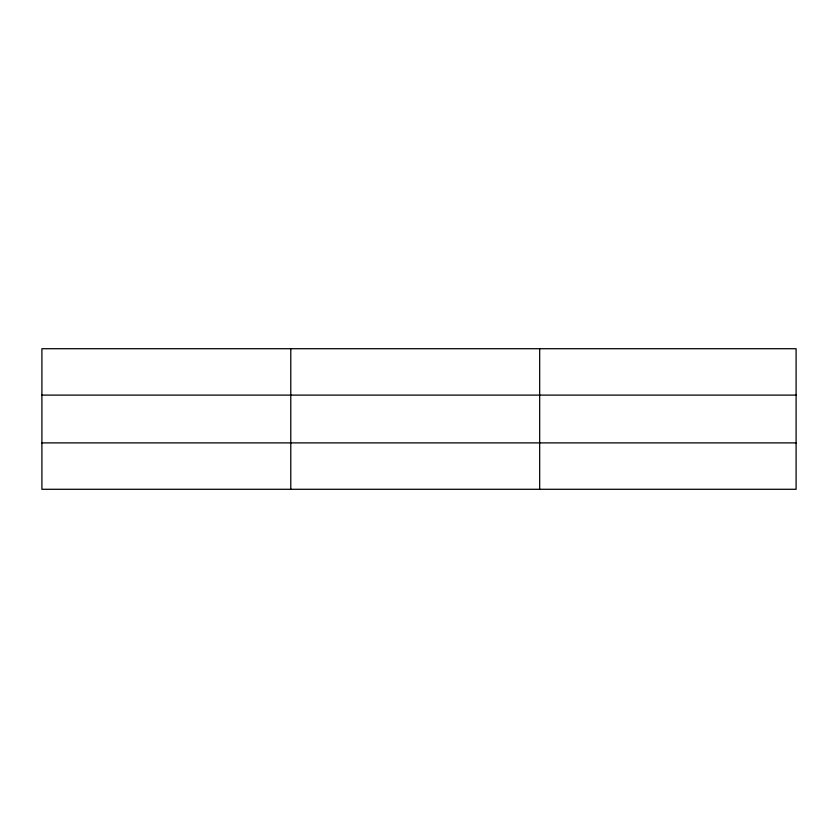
<?xml version="1.0" encoding="UTF-8"?>
<svg xmlns="http://www.w3.org/2000/svg" width="838" height="838" viewBox="0 0 838 838"><rect width="100%" height="100%" fill="white"/><g stroke="black" fill="none" stroke-linecap="round" stroke-linejoin="round"><path stroke-width="1.26" d="M290.786 489.287L290.786 348.713M539.672 489.287L539.672 348.713M796.1 442.893L796.1 489.287L41.9 489.287L41.9 348.713L796.1 348.713L796.1 442.893L41.9 442.893M41.9 395.107L796.1 395.107"/></g></svg>
